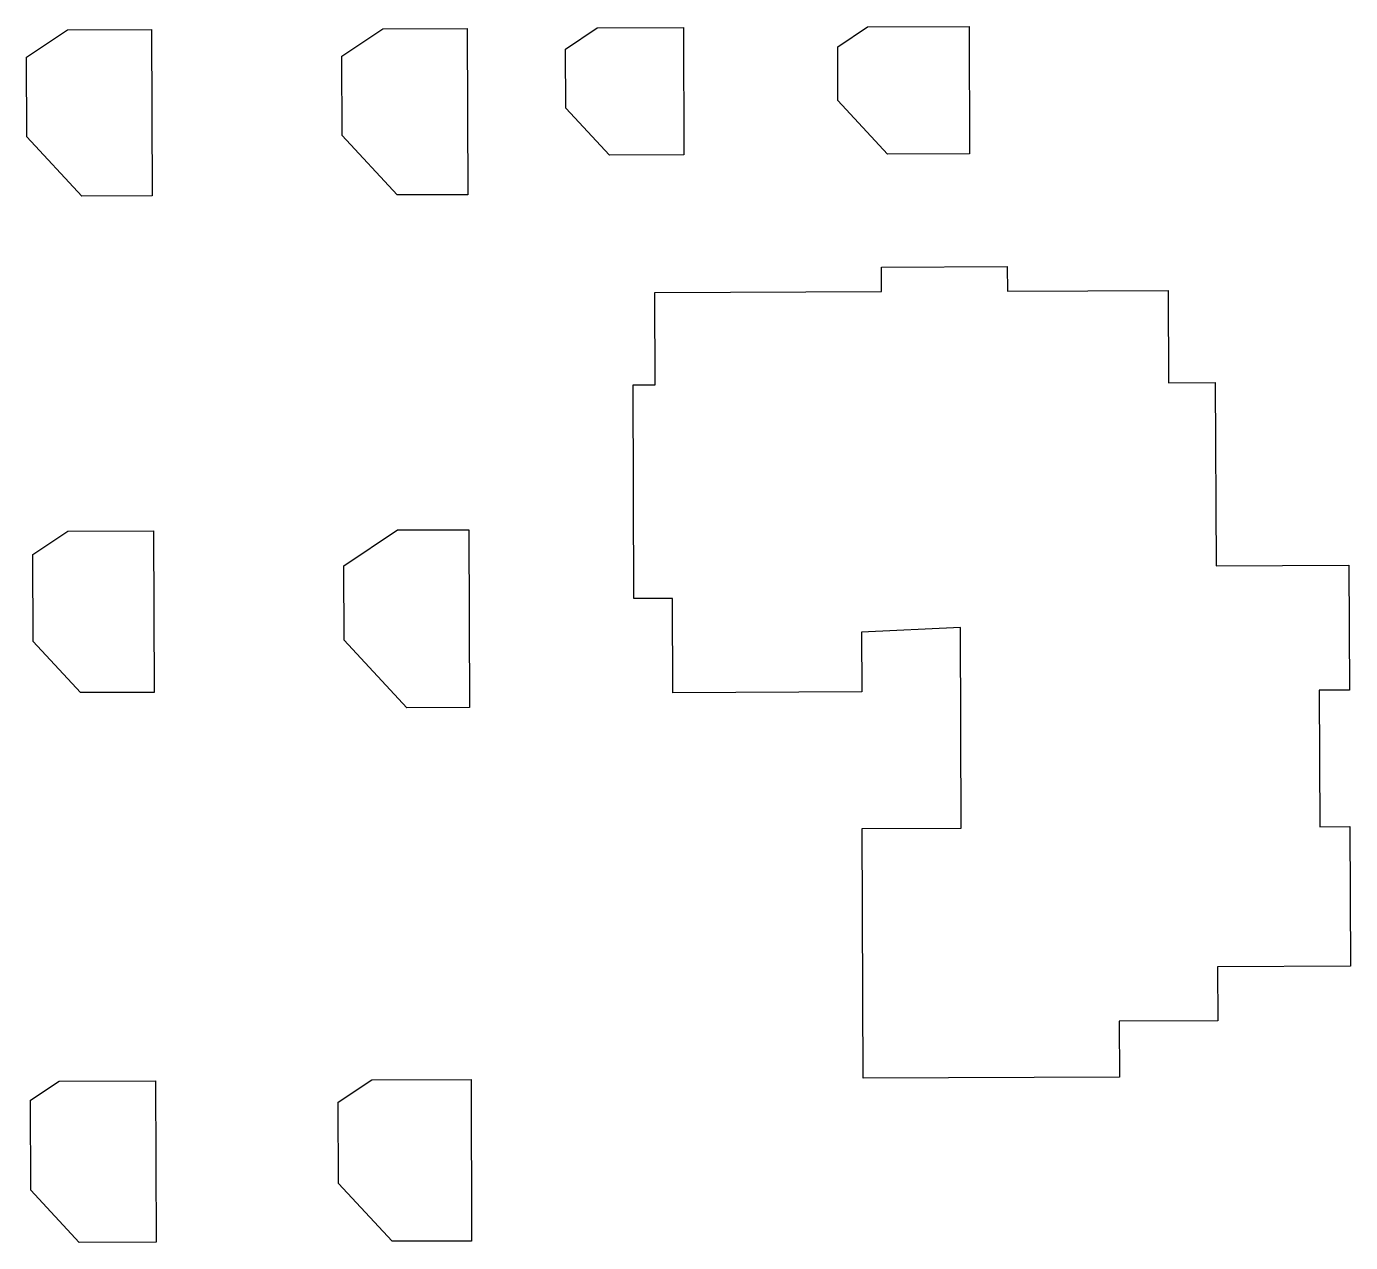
# Model space of a CAD drawing. Header units: millimetres. Extents: x 2243648 to 2245404, y 378772 to 380956.
# Drawn here: x 2243648 to 2243733.3, y 378809.5 to 378887.8 of the extents above.
import ezdxf

# ---------------------------------------------------------------- set-up
doc = ezdxf.new("R2010")
doc.units = ezdxf.units.MM
doc.layers.add('детский сад', color=18, linetype='Continuous', true_color=0x000000)

msp = doc.modelspace()

# ---------------------------------------------------------------- linework, layer by layer
at = {"layer": 'детский сад'}
for points in [[(2243648.035, 378885.774), (2243650.678, 378887.538), (2243656.096, 378887.559), (2243656.137, 378876.848), (2243651.601, 378876.831), (2243648.054, 378880.659)], [(2243668.349, 378885.851), (2243670.991, 378887.616), (2243676.41, 378887.636), (2243676.451, 378876.926), (2243671.915, 378876.909), (2243668.368, 378880.736)], [(2243682.751, 378886.308), (2243684.788, 378887.668), (2243690.343, 378887.69), (2243690.375, 378879.496), (2243685.576, 378879.478), (2243682.765, 378882.511)], [(2243700.287, 378886.451), (2243702.21, 378887.735), (2243708.741, 378887.76), (2243708.772, 378879.567), (2243703.494, 378879.546), (2243700.3, 378882.993)], [(2243687.108, 378864.684), (2243688.536, 378864.689), (2243688.514, 378870.64), (2243703.106, 378870.696), (2243703.1, 378872.271), (2243711.207, 378872.302), (2243711.213, 378870.727), (2243721.566, 378870.766), (2243721.589, 378864.815), (2243724.604, 378864.827), (2243724.649, 378853.033), (2243733.214, 378853.065), (2243733.245, 378845.028), (2243731.3, 378845.02), (2243731.334, 378836.228), (2243733.278, 378836.235), (2243733.313, 378827.251), (2243724.747, 378827.218), (2243724.761, 378823.732), (2243718.422, 378823.708), (2243718.436, 378820.112), (2243701.93, 378820.049), (2243701.869, 378836.115), (2243708.241, 378836.14), (2243708.192, 378849.055), (2243701.82, 378848.769), (2243701.835, 378844.908), (2243689.664, 378844.861), (2243689.641, 378850.937), (2243687.161, 378850.928)], [(2243648.446, 378853.763), (2243650.689, 378855.26), (2243656.219, 378855.281), (2243656.259, 378844.883), (2243651.52, 378844.864), (2243648.468, 378848.159)], [(2243668.474, 378853.036), (2243671.927, 378855.341), (2243676.533, 378855.359), (2243676.577, 378843.902), (2243672.539, 378843.886), (2243668.492, 378848.254)], [(2243648.313, 378812.823), (2243648.291, 378818.621), (2243650.134, 378819.852), (2243656.355, 378819.875), (2243656.394, 378809.476), (2243651.431, 378809.457)], [(2243668.118, 378818.489), (2243670.274, 378819.928), (2243676.668, 378819.953), (2243676.708, 378809.554), (2243671.596, 378809.534), (2243668.138, 378813.266)]]:
    msp.add_lwpolyline(points, close=True, dxfattribs=at)

doc.saveas('drawing.dxf')
